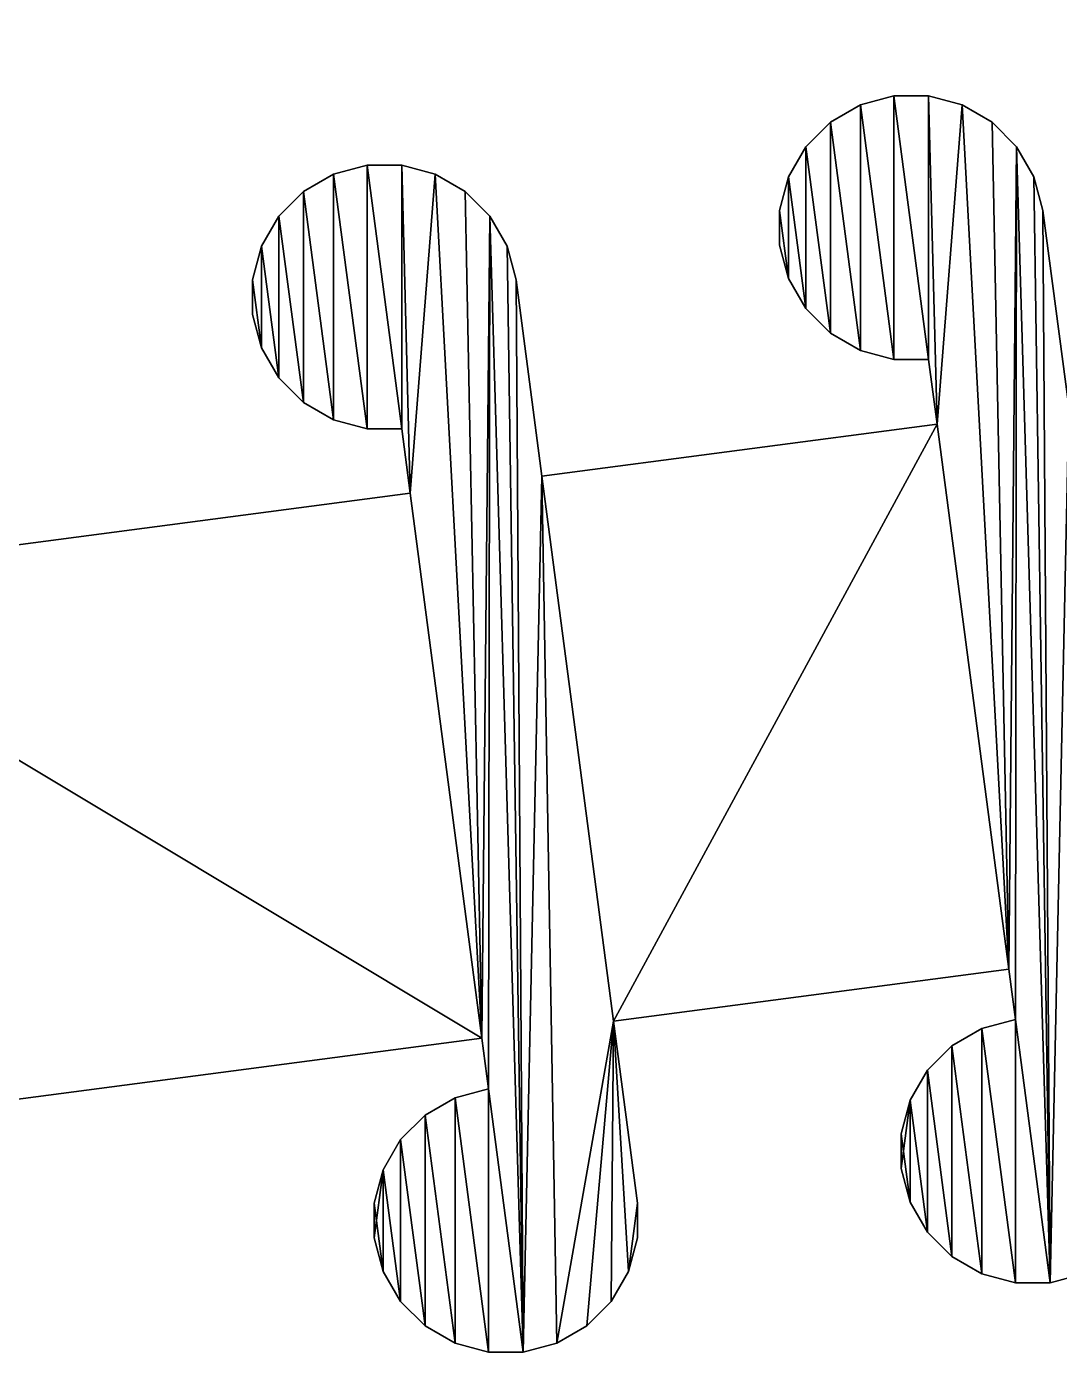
# Model space of a CAD drawing. Extents: x 0 to 417, y 0 to 203.
# Drawn here: x 355.48 to 378.8, y 56.38 to 86.36 of the extents above; entities that cross this region are included whole.
import ezdxf

# ---------------------------------------------------------------- set-up
doc = ezdxf.new("R2010")
doc.units = 0
doc.header["$LTSCALE"] = 25.4
doc.layers.get('0').update_dxf_attribs({"color": 13, "linetype": 'CONTINUOUS'})

# ---------------------------------------------------------------- blocks, each defined once
blk = doc.blocks.new('MASK_STRAP_2')
at = {"color": 0}
for p, q in [((132.324, 28.209), (132.324, 28.209, 2)), ((132.324, 28.209), (132.324, 28.209, 2)), ((133.08, 28.412), (133.08, 28.412, 2)), ((133.08, 28.412), (133.08, 28.412, 2)), ((133.863, 28.412), (133.863, 28.412, 2)), ((133.863, 28.412), (133.863, 28.412, 2)), ((134.62, 28.209), (134.62, 28.209, 2)), ((134.62, 28.209), (134.62, 28.209, 2)), ((131.646, 27.818), (131.646, 27.818, 2)), ((131.646, 27.818), (131.646, 27.818, 2)), ((135.298, 27.818), (135.298, 27.818, 2)), ((135.298, 27.818), (135.298, 27.818, 2)), ((131.092, 27.264), (131.092, 27.264, 2)), ((131.092, 27.264), (131.092, 27.264, 2)), ((135.852, 27.264), (135.852, 27.264, 2)), ((135.852, 27.264), (135.852, 27.264, 2)), ((121.183, 26.846), (121.183, 26.846, 2)), ((121.183, 26.846), (121.183, 26.846, 2)), ((121.966, 26.846), (121.966, 26.846, 2)), ((121.966, 26.846), (121.966, 26.846, 2)), ((120.426, 26.643), (120.426, 26.643, 2)), ((120.426, 26.643), (120.426, 26.643, 2)), ((122.723, 26.643), (122.723, 26.643, 2)), ((122.723, 26.643), (122.723, 26.643, 2)), ((130.7, 26.586), (130.7, 26.586, 2)), ((130.7, 26.586), (130.7, 26.586, 2)), ((136.244, 26.586), (136.244, 26.586, 2)), ((136.244, 26.586), (136.244, 26.586, 2)), ((119.748, 26.252), (119.748, 26.252, 2)), ((119.748, 26.252), (119.748, 26.252, 2)), ((123.401, 26.252), (123.401, 26.252, 2)), ((123.401, 26.252), (123.401, 26.252, 2)), ((130.498, 25.829), (130.498, 25.829, 2)), ((130.498, 25.829), (130.498, 25.829, 2)), ((136.446, 25.829), (136.446, 25.829, 2)), ((136.446, 25.829), (136.446, 25.829, 2)), ((119.194, 25.698), (119.194, 25.698, 2)), ((119.194, 25.698), (119.194, 25.698, 2)), ((123.955, 25.698), (123.955, 25.698, 2)), ((123.955, 25.698), (123.955, 25.698, 2)), ((118.803, 25.02), (118.803, 25.02, 2)), ((118.803, 25.02), (118.803, 25.02, 2)), ((124.346, 25.02), (124.346, 25.02, 2)), ((124.346, 25.02), (124.346, 25.02, 2)), ((130.498, 25.046), (130.498, 25.046, 2)), ((130.498, 25.046), (130.498, 25.046, 2)), ((130.7, 24.29), (130.7, 24.29, 2)), ((130.7, 24.29), (130.7, 24.29, 2)), ((118.6, 24.263), (118.6, 24.263, 2)), ((118.6, 24.263), (118.6, 24.263, 2)), ((124.549, 24.263), (124.549, 24.263, 2)), ((124.549, 24.263), (124.549, 24.263, 2)), ((118.6, 23.48), (118.6, 23.48, 2)), ((118.6, 23.48), (118.6, 23.48, 2)), ((131.092, 23.612), (131.092, 23.612, 2)), ((131.092, 23.612), (131.092, 23.612, 2)), ((131.646, 23.058), (131.646, 23.058, 2)), ((131.646, 23.058), (131.646, 23.058, 2)), ((118.803, 22.723), (118.803, 22.723, 2)), ((118.803, 22.723), (118.803, 22.723, 2)), ((132.324, 22.666), (132.324, 22.666, 2)), ((132.324, 22.666), (132.324, 22.666, 2)), ((133.08, 22.463), (133.08, 22.463, 2)), ((133.08, 22.463), (133.08, 22.463, 2)), ((133.863, 22.463), (133.863, 22.463, 2)), ((133.863, 22.463), (133.863, 22.463, 2)), ((119.194, 22.045), (119.194, 22.045, 2)), ((119.194, 22.045), (119.194, 22.045, 2)), ((119.748, 21.491), (119.748, 21.491, 2)), ((119.748, 21.491), (119.748, 21.491, 2)), ((120.426, 21.1), (120.426, 21.1, 2)), ((120.426, 21.1), (120.426, 21.1, 2)), ((134.056, 21.004, 1), (135.676, 8.699, 1)), ((134.056, 21.004), (134.056, 21.004, 1)), ((134.056, 21.004, 1), (135.676, 8.699, 1)), ((134.056, 21.004, 2), (135.676, 8.699, 2)), ((134.056, 21.004), (134.056, 21.004, 1)), ((134.056, 21.004, 2), (135.676, 8.699, 2)), ((121.183, 20.897), (121.183, 20.897, 2)), ((121.183, 20.897), (121.183, 20.897, 2)), ((121.966, 20.897), (121.966, 20.897, 2)), ((121.966, 20.897), (121.966, 20.897, 2)), ((125.132, 19.832, 1), (126.752, 7.527, 1)), ((125.132, 19.832), (125.132, 19.832, 1)), ((125.132, 19.832, 2), (126.752, 7.527, 2)), ((125.132, 19.832, 1), (126.752, 7.527, 1)), ((125.132, 19.832), (125.132, 19.832, 1)), ((125.132, 19.832, 2), (126.752, 7.527, 2)), ((122.158, 19.441, 1), (123.778, 7.137, 1)), ((122.158, 19.441, 1), (123.778, 7.137, 1)), ((122.158, 19.441, 2), (123.778, 7.137, 2)), ((122.158, 19.441), (122.158, 19.441, 1)), ((122.158, 19.441, 2), (123.778, 7.137, 2)), ((122.158, 19.441), (122.158, 19.441, 1)), ((135.676, 8.699), (135.676, 8.699, 1)), ((135.676, 8.699), (135.676, 8.699, 1)), ((126.752, 7.527), (126.752, 7.527, 1)), ((126.752, 7.527), (126.752, 7.527, 1)), ((135.825, 7.564), (135.825, 7.564, 2)), ((135.825, 7.564), (135.825, 7.564, 2)), ((135.069, 7.361), (135.069, 7.361, 2)), ((135.069, 7.361), (135.069, 7.361, 2)), ((123.778, 7.137), (123.778, 7.137, 1)), ((123.778, 7.137), (123.778, 7.137, 1)), ((134.39, 6.97), (134.39, 6.97, 2)), ((134.39, 6.97), (134.39, 6.97, 2)), ((133.837, 6.416), (133.837, 6.416, 2)), ((133.837, 6.416), (133.837, 6.416, 2)), ((123.928, 5.998), (123.928, 5.998, 2)), ((123.928, 5.998), (123.928, 5.998, 2)), ((123.171, 5.795), (123.171, 5.795, 2)), ((123.171, 5.795), (123.171, 5.795, 2)), ((133.445, 5.738), (133.445, 5.738, 2)), ((133.445, 5.738), (133.445, 5.738, 2)), ((122.493, 5.403), (122.493, 5.403, 2)), ((122.493, 5.403), (122.493, 5.403, 2)), ((121.939, 4.85), (121.939, 4.85, 2)), ((121.939, 4.85), (121.939, 4.85, 2)), ((133.242, 4.981), (133.242, 4.981, 2)), ((133.242, 4.981), (133.242, 4.981, 2)), ((133.242, 4.198), (133.242, 4.198, 2)), ((133.242, 4.198), (133.242, 4.198, 2)), ((121.548, 4.171), (121.548, 4.171, 2)), ((121.548, 4.171), (121.548, 4.171, 2)), ((121.345, 3.415), (121.345, 3.415, 2)), ((121.345, 3.415), (121.345, 3.415, 2)), ((127.294, 3.415), (127.294, 3.415, 2)), ((127.294, 3.415), (127.294, 3.415, 2)), ((133.445, 3.442), (133.445, 3.442, 2)), ((133.445, 3.442), (133.445, 3.442, 2)), ((133.837, 2.763), (133.837, 2.763, 2)), ((133.837, 2.763), (133.837, 2.763, 2)), ((121.345, 2.632), (121.345, 2.632, 2)), ((121.345, 2.632), (121.345, 2.632, 2)), ((127.294, 2.632), (127.294, 2.632, 2)), ((127.294, 2.632), (127.294, 2.632, 2)), ((134.39, 2.21), (134.39, 2.21, 2)), ((134.39, 2.21), (134.39, 2.21, 2)), ((121.548, 1.875), (121.548, 1.875, 2)), ((121.548, 1.875), (121.548, 1.875, 2)), ((127.091, 1.875), (127.091, 1.875, 2)), ((127.091, 1.875), (127.091, 1.875, 2)), ((135.069, 1.818), (135.069, 1.818, 2)), ((135.069, 1.818), (135.069, 1.818, 2)), ((135.825, 1.615), (135.825, 1.615, 2)), ((135.825, 1.615), (135.825, 1.615, 2)), ((136.608, 1.615), (136.608, 1.615, 2)), ((136.608, 1.615), (136.608, 1.615, 2)), ((121.939, 1.197), (121.939, 1.197, 2)), ((121.939, 1.197), (121.939, 1.197, 2)), ((126.699, 1.197), (126.699, 1.197, 2)), ((126.699, 1.197), (126.699, 1.197, 2)), ((122.493, 0.643), (122.493, 0.643, 2)), ((122.493, 0.643), (122.493, 0.643, 2)), ((126.146, 0.643), (126.146, 0.643, 2)), ((126.146, 0.643), (126.146, 0.643, 2)), ((123.171, 0.252), (123.171, 0.252, 2)), ((123.171, 0.252), (123.171, 0.252, 2)), ((123.928, 0.049), (123.928, 0.049, 2)), ((123.928, 0.049), (123.928, 0.049, 2)), ((124.711, 0.049), (124.711, 0.049, 2)), ((124.711, 0.049), (124.711, 0.049, 2)), ((125.467, 0.252), (125.467, 0.252, 2)), ((125.467, 0.252), (125.467, 0.252, 2))]:
    blk.add_line(p, q, dxfattribs=at)
mesh = blk.add_polyface(dxfattribs=at)
corners = [(135.676, 8.699), (135.298, 27.818), (135.852, 27.264), (135.825, 7.564), (142.395, 27.396), (142.598, 25.856), (142.395, 26.613), (142.598, 28.152), (142.989, 25.178), (142.989, 28.83), (143.543, 24.624), (143.543, 29.384), (144.221, 24.232), (144.221, 29.776), (144.978, 24.03), (144.978, 29.978), (145.761, 24.03), (145.761, 29.978), (145.954, 22.566), (146.517, 29.776), (135.069, 1.818), (135.069, 7.361), (135.825, 1.615), (136.608, 1.615), (136.244, 26.586), (136.446, 25.829), (137.03, 21.394), (137.365, 1.818), (138.65, 9.09), (138.043, 2.21), (138.597, 2.763), (147.573, 10.261), (147.196, 29.384), (147.749, 28.83), (147.722, 9.13), (145.342, 7.304), (145.14, 5.764), (145.14, 6.547), (145.342, 5.008), (145.734, 4.33), (145.734, 7.982), (146.288, 3.776), (146.288, 8.536), (146.966, 3.384), (146.966, 8.928), (147.722, 3.182), (148.506, 3.182), (148.141, 28.152), (138.988, 3.442), (139.191, 4.981), (139.191, 4.198)]
mesh.append_faces([[corners[k] for k in face] for face in [(4, 5, 6), (35, 36, 37), (48, 49, 50)]], dxfattribs={"vtx0": -1, "color": 0})
mesh.append_faces([[corners[k] for k in face] for face in [(0, 2, 3), (5, 7, 8), (8, 9, 10), (10, 11, 12), (12, 13, 14), (14, 15, 16), (16, 17, 18), (20, 21, 22), (22, 3, 23), (23, 26, 27), (27, 28, 29), (29, 28, 30), (28, 18, 31), (31, 33, 34), (36, 35, 38), (38, 35, 39), (39, 40, 41), (41, 42, 43), (43, 44, 45), (45, 34, 46)]], dxfattribs={"vtx0": -1, "vtx1": -1, "color": 0})
mesh.append_faces([[corners[k] for k in face] for face in [(23, 3, 2), (27, 26, 28), (31, 18, 19), (46, 34, 33)]], dxfattribs={"vtx0": -1, "vtx1": -1, "vtx2": -1, "color": 0})
mesh.append_faces([[corners[k] for k in face] for face in [(0, 1, 2), (5, 4, 7), (8, 7, 9), (10, 9, 11), (12, 11, 13), (14, 13, 15), (16, 15, 17), (18, 17, 19), (22, 21, 3), (23, 2, 24), (23, 24, 25), (23, 25, 26), (28, 26, 18), (31, 19, 32), (31, 32, 33), (39, 35, 40), (41, 40, 42), (43, 42, 44), (45, 44, 34), (46, 33, 47), (28, 48, 30), (48, 28, 49)]], dxfattribs={"vtx0": -1, "vtx2": -1, "color": 0})
mesh = blk.add_polyface(dxfattribs=at)
corners = [(122.158, 19.441), (121.966, 26.846), (122.723, 26.643), (123.778, 7.137), (123.401, 26.252), (123.955, 25.698), (123.928, 5.998), (130.498, 25.829), (130.7, 24.29), (130.498, 25.046), (130.7, 26.586), (131.092, 23.612), (131.092, 27.264), (131.646, 23.058), (131.646, 27.818), (132.324, 22.666), (132.324, 28.209), (133.08, 22.463), (133.08, 28.412), (133.863, 22.463), (133.863, 28.412), (134.056, 21.004), (134.62, 28.209), (121.939, 1.197), (121.939, 4.85), (122.493, 0.643), (122.493, 5.403), (123.171, 0.252), (123.171, 5.795), (123.928, 0.049), (124.711, 0.049), (124.346, 25.02), (124.549, 24.263), (125.132, 19.832), (125.467, 0.252), (126.752, 7.527), (126.146, 0.643), (126.699, 1.197), (135.676, 8.699), (135.298, 27.818), (133.445, 5.738), (133.242, 4.198), (133.242, 4.981), (133.445, 3.442), (133.837, 2.763), (133.837, 6.416), (134.39, 2.21), (134.39, 6.97), (135.069, 1.818), (135.069, 7.361), (127.091, 1.875), (127.294, 3.415), (127.294, 2.632)]
mesh.append_faces([[corners[k] for k in face] for face in [(7, 8, 9), (40, 41, 42), (50, 51, 52)]], dxfattribs={"vtx0": -1, "color": 0})
mesh.append_faces([[corners[k] for k in face] for face in [(3, 5, 6), (8, 10, 11), (11, 12, 13), (13, 14, 15), (15, 16, 17), (17, 18, 19), (19, 20, 21), (23, 24, 25), (25, 26, 27), (27, 28, 29), (29, 6, 30), (30, 33, 34), (34, 35, 36), (36, 35, 37), (35, 21, 38), (41, 40, 43), (43, 40, 44), (44, 45, 46), (46, 47, 48)]], dxfattribs={"vtx0": -1, "vtx1": -1, "color": 0})
mesh.append_faces([[corners[k] for k in face] for face in [(3, 0, 2), (30, 6, 5), (34, 33, 35), (38, 21, 22)]], dxfattribs={"vtx0": -1, "vtx1": -1, "vtx2": -1, "color": 0})
mesh.append_faces([[corners[k] for k in face] for face in [(0, 1, 2), (3, 2, 4), (3, 4, 5), (8, 7, 10), (11, 10, 12), (13, 12, 14), (15, 14, 16), (17, 16, 18), (19, 18, 20), (21, 20, 22), (25, 24, 26), (27, 26, 28), (29, 28, 6), (30, 5, 31), (30, 31, 32), (30, 32, 33), (35, 33, 21), (38, 22, 39), (44, 40, 45), (46, 45, 47), (48, 47, 49), (35, 50, 37), (50, 35, 51)]], dxfattribs={"vtx0": -1, "vtx2": -1, "color": 0})
mesh = blk.add_polyface(dxfattribs=at)
corners = [(133.445, 3.442, 2), (133.242, 4.981, 2), (133.242, 4.198, 2), (133.445, 5.738, 2), (133.837, 2.763, 2), (133.837, 6.416, 2), (134.39, 2.21, 2), (134.39, 6.97, 2), (135.069, 1.818, 2), (135.069, 7.361, 2), (135.825, 1.615, 2), (135.825, 7.564, 2), (136.608, 1.615, 2), (135.852, 27.264, 2), (136.244, 26.586, 2), (136.446, 25.829, 2), (137.03, 21.394, 2), (137.365, 1.818, 2), (138.65, 9.09, 2), (138.043, 2.21, 2), (138.597, 2.763, 2), (138.988, 3.442, 2), (139.191, 4.981, 2), (139.191, 4.198, 2), (130.7, 24.29, 2), (130.498, 25.829, 2), (130.498, 25.046, 2), (130.7, 26.586, 2), (131.092, 23.612, 2), (131.092, 27.264, 2), (131.646, 23.058, 2), (131.646, 27.818, 2), (132.324, 22.666, 2), (132.324, 28.209, 2), (133.08, 22.463, 2), (133.08, 28.412, 2), (133.863, 22.463, 2), (133.863, 28.412, 2), (134.056, 21.004, 2), (134.62, 28.209, 2), (135.676, 8.699, 2), (135.298, 27.818, 2)]
mesh.append_faces([[corners[k] for k in face] for face in [(0, 1, 2), (22, 21, 23), (24, 25, 26)]], dxfattribs={"vtx0": -1, "color": 0})
mesh.append_faces([[corners[k] for k in face] for face in [(1, 0, 3), (3, 4, 5), (5, 6, 7), (7, 8, 9), (9, 10, 11), (13, 12, 14), (14, 12, 15), (15, 12, 16), (16, 17, 18), (18, 21, 22), (25, 24, 27), (27, 28, 29), (29, 30, 31), (31, 32, 33), (33, 34, 35), (35, 36, 37), (37, 38, 39), (39, 40, 41), (41, 40, 13)]], dxfattribs={"vtx0": -1, "vtx1": -1, "color": 0})
mesh.append_faces([[corners[k] for k in face] for face in [(11, 12, 13)]], dxfattribs={"vtx0": -1, "vtx1": -1, "vtx2": -1, "color": 0})
mesh.append_faces([[corners[k] for k in face] for face in [(3, 0, 4), (5, 4, 6), (7, 6, 8), (9, 8, 10), (11, 10, 12), (16, 12, 17), (18, 17, 19), (18, 19, 20), (18, 20, 21), (27, 24, 28), (29, 28, 30), (31, 30, 32), (33, 32, 34), (35, 34, 36), (37, 36, 38), (39, 38, 40), (13, 40, 11)]], dxfattribs={"vtx0": -1, "vtx2": -1, "color": 0})
mesh = blk.add_polyface(dxfattribs=at)
corners = [(131.646, 27.818, 2), (132.324, 28.209), (131.646, 27.818), (132.324, 28.209, 2)]
mesh.append_faces([[corners[k] for k in face] for face in [(0, 1, 2), (1, 0, 3)]], dxfattribs={"vtx0": -1, "color": 0})
mesh = blk.add_polyface(dxfattribs=at)
corners = [(132.324, 28.209, 2), (133.08, 28.412), (132.324, 28.209), (133.08, 28.412, 2)]
mesh.append_faces([[corners[k] for k in face] for face in [(0, 1, 2), (1, 0, 3)]], dxfattribs={"vtx0": -1, "color": 0})
mesh = blk.add_polyface(dxfattribs=at)
corners = [(133.08, 28.412, 2), (133.863, 28.412), (133.08, 28.412), (133.863, 28.412, 2)]
mesh.append_faces([[corners[k] for k in face] for face in [(0, 1, 2), (1, 0, 3)]], dxfattribs={"vtx0": -1, "color": 0})
mesh = blk.add_polyface(dxfattribs=at)
corners = [(133.863, 28.412, 2), (134.62, 28.209), (133.863, 28.412), (134.62, 28.209, 2)]
mesh.append_faces([[corners[k] for k in face] for face in [(0, 1, 2), (1, 0, 3)]], dxfattribs={"vtx0": -1, "color": 0})
mesh = blk.add_polyface(dxfattribs=at)
corners = [(134.62, 28.209, 2), (135.298, 27.818), (134.62, 28.209), (135.298, 27.818, 2)]
mesh.append_faces([[corners[k] for k in face] for face in [(0, 1, 2), (1, 0, 3)]], dxfattribs={"vtx0": -1, "color": 0})
mesh = blk.add_polyface(dxfattribs=at)
corners = [(131.092, 27.264, 2), (131.646, 27.818), (131.092, 27.264), (131.646, 27.818, 2)]
mesh.append_faces([[corners[k] for k in face] for face in [(0, 1, 2), (1, 0, 3)]], dxfattribs={"vtx0": -1, "color": 0})
mesh = blk.add_polyface(dxfattribs=at)
corners = [(135.298, 27.818, 2), (135.852, 27.264), (135.298, 27.818), (135.852, 27.264, 2)]
mesh.append_faces([[corners[k] for k in face] for face in [(0, 1, 2), (1, 0, 3)]], dxfattribs={"vtx0": -1, "color": 0})
mesh = blk.add_polyface(dxfattribs=at)
corners = [(131.092, 27.264, 2), (130.7, 26.586), (130.7, 26.586, 2), (131.092, 27.264)]
mesh.append_faces([[corners[k] for k in face] for face in [(0, 1, 2), (1, 0, 3)]], dxfattribs={"vtx0": -1, "color": 0})
mesh = blk.add_polyface(dxfattribs=at)
corners = [(135.852, 27.264), (136.244, 26.586, 2), (136.244, 26.586), (135.852, 27.264, 2)]
mesh.append_faces([[corners[k] for k in face] for face in [(0, 1, 2), (1, 0, 3)]], dxfattribs={"vtx0": -1, "color": 0})
mesh = blk.add_polyface(dxfattribs=at)
corners = [(118.6, 24.263), (118.803, 22.723), (118.6, 23.48), (118.803, 25.02), (119.194, 22.045), (119.194, 25.698), (119.748, 21.491), (119.748, 26.252), (120.426, 21.1), (120.426, 26.643), (121.183, 20.897), (121.183, 26.846), (121.966, 20.897), (121.966, 26.846), (122.158, 19.441), (60.193, 15.802), (104.34, 19.302), (102.793, 15.802), (102.927, 1.5), (104.197, 4.566), (106.665, 17.407), (123.778, 7.137), (104.569, 19.298), (104.786, 19.283), (104.991, 19.26), (105.185, 19.226), (105.366, 19.184), (105.536, 19.132), (105.694, 19.07), (105.839, 18.999), (105.974, 18.919), (106.096, 18.829), (106.206, 18.729), (106.305, 18.62), (106.391, 18.502), (106.466, 18.374), (106.529, 18.236), (106.58, 18.09), (106.619, 17.933), (106.646, 17.767), (106.662, 17.592), (100.329, 0), (63.019, 3.5), (99.967, 3.5), (100.827, 5.577), (101.105, 0.102), (101.829, 0.402), (102.45, 0.879), (121.548, 4.171), (121.345, 2.632), (121.345, 3.415), (121.548, 1.875), (121.939, 1.197), (121.939, 4.85)]
mesh.append_faces([[corners[k] for k in face] for face in [(0, 1, 2), (20, 39, 40), (48, 49, 50)]], dxfattribs={"vtx0": -1, "color": 0})
mesh.append_faces([[corners[k] for k in face] for face in [(1, 3, 4), (4, 5, 6), (6, 7, 8), (8, 9, 10), (10, 11, 12), (12, 13, 14), (15, 16, 17), (18, 16, 19), (19, 20, 21), (41, 44, 45), (45, 17, 46), (46, 17, 47), (47, 17, 18), (49, 48, 51), (51, 48, 52)]], dxfattribs={"vtx0": -1, "vtx1": -1, "color": 0})
mesh.append_faces([[corners[k] for k in face] for face in [(17, 16, 18), (19, 16, 20)]], dxfattribs={"vtx0": -1, "vtx1": -1, "vtx2": -1, "color": 0})
mesh.append_faces([[corners[k] for k in face] for face in [(1, 0, 3), (4, 3, 5), (6, 5, 7), (8, 7, 9), (10, 9, 11), (12, 11, 13), (20, 16, 22), (20, 22, 23), (20, 23, 24), (20, 24, 25), (20, 25, 26), (20, 26, 27), (20, 27, 28), (20, 28, 29), (20, 29, 30), (20, 30, 31), (20, 31, 32), (20, 32, 33), (20, 33, 34), (20, 34, 35), (20, 35, 36), (20, 36, 37), (20, 37, 38), (20, 38, 39), (21, 20, 14), (41, 42, 43), (41, 43, 44), (45, 44, 17), (52, 48, 53)]], dxfattribs={"vtx0": -1, "vtx2": -1, "color": 0})
mesh = blk.add_polyface(dxfattribs=at)
corners = [(121.548, 1.875, 2), (121.345, 3.415, 2), (121.345, 2.632, 2), (121.548, 4.171, 2), (121.939, 1.197, 2), (121.939, 4.85, 2), (122.493, 0.643, 2), (122.493, 5.403, 2), (123.171, 0.252, 2), (123.171, 5.795, 2), (123.928, 0.049, 2), (123.928, 5.998, 2), (124.711, 0.049, 2), (123.955, 25.698, 2), (124.346, 25.02, 2), (124.549, 24.263, 2), (125.132, 19.832, 2), (125.467, 0.252, 2), (126.752, 7.527, 2), (126.146, 0.643, 2), (126.699, 1.197, 2), (127.091, 1.875, 2), (127.294, 3.415, 2), (127.294, 2.632, 2), (118.803, 22.723, 2), (118.6, 24.263, 2), (118.6, 23.48, 2), (118.803, 25.02, 2), (119.194, 22.045, 2), (119.194, 25.698, 2), (119.748, 21.491, 2), (119.748, 26.252, 2), (120.426, 21.1, 2), (120.426, 26.643, 2), (121.183, 20.897, 2), (121.183, 26.846, 2), (121.966, 20.897, 2), (121.966, 26.846, 2), (122.158, 19.441, 2), (122.723, 26.643, 2), (123.778, 7.137, 2), (123.401, 26.252, 2)]
mesh.append_faces([[corners[k] for k in face] for face in [(0, 1, 2), (22, 21, 23), (24, 25, 26)]], dxfattribs={"vtx0": -1, "color": 0})
mesh.append_faces([[corners[k] for k in face] for face in [(1, 0, 3), (3, 4, 5), (5, 6, 7), (7, 8, 9), (9, 10, 11), (13, 12, 14), (14, 12, 15), (15, 12, 16), (16, 17, 18), (18, 21, 22), (25, 24, 27), (27, 28, 29), (29, 30, 31), (31, 32, 33), (33, 34, 35), (35, 36, 37), (37, 38, 39), (39, 40, 41), (41, 40, 13)]], dxfattribs={"vtx0": -1, "vtx1": -1, "color": 0})
mesh.append_faces([[corners[k] for k in face] for face in [(11, 12, 13)]], dxfattribs={"vtx0": -1, "vtx1": -1, "vtx2": -1, "color": 0})
mesh.append_faces([[corners[k] for k in face] for face in [(3, 0, 4), (5, 4, 6), (7, 6, 8), (9, 8, 10), (11, 10, 12), (16, 12, 17), (18, 17, 19), (18, 19, 20), (18, 20, 21), (27, 24, 28), (29, 28, 30), (31, 30, 32), (33, 32, 34), (35, 34, 36), (37, 36, 38), (39, 38, 40), (13, 40, 11)]], dxfattribs={"vtx0": -1, "vtx2": -1, "color": 0})
mesh = blk.add_polyface(dxfattribs=at)
corners = [(120.426, 26.643, 2), (121.183, 26.846), (120.426, 26.643), (121.183, 26.846, 2)]
mesh.append_faces([[corners[k] for k in face] for face in [(0, 1, 2), (1, 0, 3)]], dxfattribs={"vtx0": -1, "color": 0})
mesh = blk.add_polyface(dxfattribs=at)
corners = [(121.183, 26.846, 2), (121.966, 26.846), (121.183, 26.846), (121.966, 26.846, 2)]
mesh.append_faces([[corners[k] for k in face] for face in [(0, 1, 2), (1, 0, 3)]], dxfattribs={"vtx0": -1, "color": 0})
mesh = blk.add_polyface(dxfattribs=at)
corners = [(121.966, 26.846, 2), (122.723, 26.643), (121.966, 26.846), (122.723, 26.643, 2)]
mesh.append_faces([[corners[k] for k in face] for face in [(0, 1, 2), (1, 0, 3)]], dxfattribs={"vtx0": -1, "color": 0})
mesh = blk.add_polyface(dxfattribs=at)
corners = [(119.748, 26.252, 2), (120.426, 26.643), (119.748, 26.252), (120.426, 26.643, 2)]
mesh.append_faces([[corners[k] for k in face] for face in [(0, 1, 2), (1, 0, 3)]], dxfattribs={"vtx0": -1, "color": 0})
mesh = blk.add_polyface(dxfattribs=at)
corners = [(122.723, 26.643, 2), (123.401, 26.252), (122.723, 26.643), (123.401, 26.252, 2)]
mesh.append_faces([[corners[k] for k in face] for face in [(0, 1, 2), (1, 0, 3)]], dxfattribs={"vtx0": -1, "color": 0})
mesh = blk.add_polyface(dxfattribs=at)
corners = [(130.7, 26.586, 2), (130.498, 25.829), (130.498, 25.829, 2), (130.7, 26.586)]
mesh.append_faces([[corners[k] for k in face] for face in [(0, 1, 2), (1, 0, 3)]], dxfattribs={"vtx0": -1, "color": 0})
mesh = blk.add_polyface(dxfattribs=at)
corners = [(136.244, 26.586), (136.446, 25.829, 2), (136.446, 25.829), (136.244, 26.586, 2)]
mesh.append_faces([[corners[k] for k in face] for face in [(0, 1, 2), (1, 0, 3)]], dxfattribs={"vtx0": -1, "color": 0})
mesh = blk.add_polyface(dxfattribs=at)
corners = [(119.194, 25.698, 2), (119.748, 26.252), (119.194, 25.698), (119.748, 26.252, 2)]
mesh.append_faces([[corners[k] for k in face] for face in [(0, 1, 2), (1, 0, 3)]], dxfattribs={"vtx0": -1, "color": 0})
mesh = blk.add_polyface(dxfattribs=at)
corners = [(123.401, 26.252), (123.955, 25.698, 2), (123.955, 25.698), (123.401, 26.252, 2)]
mesh.append_faces([[corners[k] for k in face] for face in [(0, 1, 2), (1, 0, 3)]], dxfattribs={"vtx0": -1, "color": 0})
mesh = blk.add_polyface(dxfattribs=at)
corners = [(130.498, 25.829, 2), (130.498, 25.046), (130.498, 25.046, 2), (130.498, 25.829)]
mesh.append_faces([[corners[k] for k in face] for face in [(0, 1, 2), (1, 0, 3)]], dxfattribs={"vtx0": -1, "color": 0})
mesh = blk.add_polyface(dxfattribs=at)
corners = [(136.446, 25.829), (137.03, 21.394, 1), (137.03, 21.394), (137.03, 21.394, 2), (136.446, 25.829, 2), (138.65, 9.09), (139.191, 4.981, 2), (139.191, 4.981), (138.65, 9.09, 2), (138.65, 9.09, 1)]
mesh.append_faces([[corners[k] for k in face] for face in [(0, 1, 2), (3, 0, 4), (5, 6, 7)]], dxfattribs={"vtx0": -1, "color": 0})
mesh.append_faces([[corners[k] for k in face] for face in [(6, 5, 8), (8, 1, 3)]], dxfattribs={"vtx0": -1, "vtx1": -1, "color": 0})
mesh.append_faces([[corners[k] for k in face] for face in [(1, 0, 3)]], dxfattribs={"vtx0": -1, "vtx1": -1, "vtx2": -1, "color": 0})
mesh.append_faces([[corners[k] for k in face] for face in [(8, 5, 9), (8, 9, 1)]], dxfattribs={"vtx0": -1, "vtx2": -1, "color": 0})
mesh = blk.add_polyface(dxfattribs=at)
corners = [(119.194, 25.698, 2), (118.803, 25.02), (118.803, 25.02, 2), (119.194, 25.698)]
mesh.append_faces([[corners[k] for k in face] for face in [(0, 1, 2), (1, 0, 3)]], dxfattribs={"vtx0": -1, "color": 0})
mesh = blk.add_polyface(dxfattribs=at)
corners = [(123.955, 25.698), (124.346, 25.02, 2), (124.346, 25.02), (123.955, 25.698, 2)]
mesh.append_faces([[corners[k] for k in face] for face in [(0, 1, 2), (1, 0, 3)]], dxfattribs={"vtx0": -1, "color": 0})
mesh = blk.add_polyface(dxfattribs=at)
corners = [(118.803, 25.02, 2), (118.6, 24.263), (118.6, 24.263, 2), (118.803, 25.02)]
mesh.append_faces([[corners[k] for k in face] for face in [(0, 1, 2), (1, 0, 3)]], dxfattribs={"vtx0": -1, "color": 0})
mesh = blk.add_polyface(dxfattribs=at)
corners = [(124.346, 25.02), (124.549, 24.263, 2), (124.549, 24.263), (124.346, 25.02, 2)]
mesh.append_faces([[corners[k] for k in face] for face in [(0, 1, 2), (1, 0, 3)]], dxfattribs={"vtx0": -1, "color": 0})
mesh = blk.add_polyface(dxfattribs=at)
corners = [(130.498, 25.046, 2), (130.7, 24.29), (130.7, 24.29, 2), (130.498, 25.046)]
mesh.append_faces([[corners[k] for k in face] for face in [(0, 1, 2), (1, 0, 3)]], dxfattribs={"vtx0": -1, "color": 0})
mesh = blk.add_polyface(dxfattribs=at)
corners = [(130.7, 24.29, 2), (131.092, 23.612), (131.092, 23.612, 2), (130.7, 24.29)]
mesh.append_faces([[corners[k] for k in face] for face in [(0, 1, 2), (1, 0, 3)]], dxfattribs={"vtx0": -1, "color": 0})
mesh = blk.add_polyface(dxfattribs=at)
corners = [(118.6, 24.263, 2), (118.6, 23.48), (118.6, 23.48, 2), (118.6, 24.263)]
mesh.append_faces([[corners[k] for k in face] for face in [(0, 1, 2), (1, 0, 3)]], dxfattribs={"vtx0": -1, "color": 0})
mesh = blk.add_polyface(dxfattribs=at)
corners = [(124.549, 24.263), (125.132, 19.832, 1), (125.132, 19.832), (125.132, 19.832, 2), (124.549, 24.263, 2), (126.752, 7.527), (127.294, 3.415, 2), (127.294, 3.415), (126.752, 7.527, 2), (126.752, 7.527, 1)]
mesh.append_faces([[corners[k] for k in face] for face in [(0, 1, 2), (3, 0, 4), (5, 6, 7)]], dxfattribs={"vtx0": -1, "color": 0})
mesh.append_faces([[corners[k] for k in face] for face in [(6, 5, 8), (8, 1, 3)]], dxfattribs={"vtx0": -1, "vtx1": -1, "color": 0})
mesh.append_faces([[corners[k] for k in face] for face in [(1, 0, 3)]], dxfattribs={"vtx0": -1, "vtx1": -1, "vtx2": -1, "color": 0})
mesh.append_faces([[corners[k] for k in face] for face in [(8, 5, 9), (8, 9, 1)]], dxfattribs={"vtx0": -1, "vtx2": -1, "color": 0})
mesh = blk.add_polyface(dxfattribs=at)
corners = [(118.6, 23.48, 2), (118.803, 22.723), (118.803, 22.723, 2), (118.6, 23.48)]
mesh.append_faces([[corners[k] for k in face] for face in [(0, 1, 2), (1, 0, 3)]], dxfattribs={"vtx0": -1, "color": 0})
mesh = blk.add_polyface(dxfattribs=at)
corners = [(131.092, 23.612, 2), (131.646, 23.058), (131.646, 23.058, 2), (131.092, 23.612)]
mesh.append_faces([[corners[k] for k in face] for face in [(0, 1, 2), (1, 0, 3)]], dxfattribs={"vtx0": -1, "color": 0})
mesh = blk.add_polyface(dxfattribs=at)
corners = [(132.324, 22.666, 2), (131.646, 23.058), (132.324, 22.666), (131.646, 23.058, 2)]
mesh.append_faces([[corners[k] for k in face] for face in [(0, 1, 2), (1, 0, 3)]], dxfattribs={"vtx0": -1, "color": 0})
mesh = blk.add_polyface(dxfattribs=at)
corners = [(118.803, 22.723, 2), (119.194, 22.045), (119.194, 22.045, 2), (118.803, 22.723)]
mesh.append_faces([[corners[k] for k in face] for face in [(0, 1, 2), (1, 0, 3)]], dxfattribs={"vtx0": -1, "color": 0})
mesh = blk.add_polyface(dxfattribs=at)
corners = [(133.08, 22.463, 2), (132.324, 22.666), (133.08, 22.463), (132.324, 22.666, 2)]
mesh.append_faces([[corners[k] for k in face] for face in [(0, 1, 2), (1, 0, 3)]], dxfattribs={"vtx0": -1, "color": 0})
mesh = blk.add_polyface(dxfattribs=at)
corners = [(133.863, 22.463, 2), (133.08, 22.463), (133.863, 22.463), (133.08, 22.463, 2)]
mesh.append_faces([[corners[k] for k in face] for face in [(0, 1, 2), (1, 0, 3)]], dxfattribs={"vtx0": -1, "color": 0})
mesh = blk.add_polyface(dxfattribs=at)
corners = [(134.056, 21.004, 2), (135.676, 8.699, 1), (135.676, 8.699, 2), (134.056, 21.004, 1), (133.863, 22.463, 2), (134.056, 21.004), (133.863, 22.463), (135.825, 7.564), (135.825, 7.564, 2), (135.676, 8.699)]
mesh.append_faces([[corners[k] for k in face] for face in [(5, 4, 6), (2, 7, 8)]], dxfattribs={"vtx0": -1, "color": 0})
mesh.append_faces([[corners[k] for k in face] for face in [(0, 1, 2), (1, 0, 3), (3, 4, 5), (7, 2, 9), (9, 2, 1)]], dxfattribs={"vtx0": -1, "vtx1": -1, "color": 0})
mesh.append_faces([[corners[k] for k in face] for face in [(3, 0, 4)]], dxfattribs={"vtx0": -1, "vtx2": -1, "color": 0})
mesh = blk.add_polyface(dxfattribs=at)
corners = [(119.748, 21.491, 2), (119.194, 22.045), (119.748, 21.491), (119.194, 22.045, 2)]
mesh.append_faces([[corners[k] for k in face] for face in [(0, 1, 2), (1, 0, 3)]], dxfattribs={"vtx0": -1, "color": 0})
mesh = blk.add_polyface(dxfattribs=at)
corners = [(120.426, 21.1, 2), (119.748, 21.491), (120.426, 21.1), (119.748, 21.491, 2)]
mesh.append_faces([[corners[k] for k in face] for face in [(0, 1, 2), (1, 0, 3)]], dxfattribs={"vtx0": -1, "color": 0})
mesh = blk.add_polyface(dxfattribs=at)
corners = [(121.183, 20.897, 2), (120.426, 21.1), (121.183, 20.897), (120.426, 21.1, 2)]
mesh.append_faces([[corners[k] for k in face] for face in [(0, 1, 2), (1, 0, 3)]], dxfattribs={"vtx0": -1, "color": 0})
mesh = blk.add_polyface(dxfattribs=at)
corners = [(126.752, 7.527, 1), (134.056, 21.004, 1), (125.132, 19.832, 1), (135.676, 8.699, 1)]
mesh.append_faces([[corners[k] for k in face] for face in [(0, 1, 2), (1, 0, 3)]], dxfattribs={"vtx0": -1, "color": 0})
mesh = blk.add_polyface(dxfattribs=at)
corners = [(125.132, 19.832, 1), (134.056, 21.004), (125.132, 19.832), (134.056, 21.004, 1)]
mesh.append_faces([[corners[k] for k in face] for face in [(0, 1, 2), (1, 0, 3)]], dxfattribs={"vtx0": -1, "color": 0})
mesh = blk.add_polyface(dxfattribs=at)
corners = [(121.966, 20.897, 2), (121.183, 20.897), (121.966, 20.897), (121.183, 20.897, 2)]
mesh.append_faces([[corners[k] for k in face] for face in [(0, 1, 2), (1, 0, 3)]], dxfattribs={"vtx0": -1, "color": 0})
mesh = blk.add_polyface(dxfattribs=at)
corners = [(122.158, 19.441, 2), (123.778, 7.137, 1), (123.778, 7.137, 2), (122.158, 19.441, 1), (121.966, 20.897, 2), (122.158, 19.441), (121.966, 20.897), (123.928, 5.998), (123.928, 5.998, 2), (123.778, 7.137)]
mesh.append_faces([[corners[k] for k in face] for face in [(5, 4, 6), (2, 7, 8)]], dxfattribs={"vtx0": -1, "color": 0})
mesh.append_faces([[corners[k] for k in face] for face in [(0, 1, 2), (1, 0, 3), (3, 4, 5), (7, 2, 9), (9, 2, 1)]], dxfattribs={"vtx0": -1, "vtx1": -1, "color": 0})
mesh.append_faces([[corners[k] for k in face] for face in [(3, 0, 4)]], dxfattribs={"vtx0": -1, "vtx2": -1, "color": 0})
mesh = blk.add_polyface(dxfattribs=at)
corners = [(123.778, 7.137, 1), (106.665, 17.407, 1), (104.197, 4.566, 1), (122.158, 19.441, 1)]
mesh.append_faces([[corners[k] for k in face] for face in [(0, 1, 2), (1, 0, 3)]], dxfattribs={"vtx0": -1, "color": 0})
mesh = blk.add_polyface(dxfattribs=at)
corners = [(106.665, 17.407, 1), (122.158, 19.441), (106.665, 17.407), (122.158, 19.441, 1)]
mesh.append_faces([[corners[k] for k in face] for face in [(0, 1, 2), (1, 0, 3)]], dxfattribs={"vtx0": -1, "color": 0})
mesh = blk.add_polyface(dxfattribs=at)
corners = [(135.676, 8.699, 1), (126.752, 7.527), (135.676, 8.699), (126.752, 7.527, 1)]
mesh.append_faces([[corners[k] for k in face] for face in [(0, 1, 2), (1, 0, 3)]], dxfattribs={"vtx0": -1, "color": 0})
mesh = blk.add_polyface(dxfattribs=at)
corners = [(135.069, 7.361, 2), (135.825, 7.564), (135.069, 7.361), (135.825, 7.564, 2)]
mesh.append_faces([[corners[k] for k in face] for face in [(0, 1, 2), (1, 0, 3)]], dxfattribs={"vtx0": -1, "color": 0})
mesh = blk.add_polyface(dxfattribs=at)
corners = [(134.39, 6.97, 2), (135.069, 7.361), (134.39, 6.97), (135.069, 7.361, 2)]
mesh.append_faces([[corners[k] for k in face] for face in [(0, 1, 2), (1, 0, 3)]], dxfattribs={"vtx0": -1, "color": 0})
mesh = blk.add_polyface(dxfattribs=at)
corners = [(123.778, 7.137, 1), (104.197, 4.566), (123.778, 7.137), (104.197, 4.566, 1)]
mesh.append_faces([[corners[k] for k in face] for face in [(0, 1, 2), (1, 0, 3)]], dxfattribs={"vtx0": -1, "color": 0})
mesh = blk.add_polyface(dxfattribs=at)
corners = [(133.837, 6.416, 2), (134.39, 6.97), (133.837, 6.416), (134.39, 6.97, 2)]
mesh.append_faces([[corners[k] for k in face] for face in [(0, 1, 2), (1, 0, 3)]], dxfattribs={"vtx0": -1, "color": 0})
mesh = blk.add_polyface(dxfattribs=at)
corners = [(133.837, 6.416, 2), (133.445, 5.738), (133.445, 5.738, 2), (133.837, 6.416)]
mesh.append_faces([[corners[k] for k in face] for face in [(0, 1, 2), (1, 0, 3)]], dxfattribs={"vtx0": -1, "color": 0})
mesh = blk.add_polyface(dxfattribs=at)
corners = [(123.171, 5.795, 2), (123.928, 5.998), (123.171, 5.795), (123.928, 5.998, 2)]
mesh.append_faces([[corners[k] for k in face] for face in [(0, 1, 2), (1, 0, 3)]], dxfattribs={"vtx0": -1, "color": 0})
mesh = blk.add_polyface(dxfattribs=at)
corners = [(122.493, 5.403, 2), (123.171, 5.795), (122.493, 5.403), (123.171, 5.795, 2)]
mesh.append_faces([[corners[k] for k in face] for face in [(0, 1, 2), (1, 0, 3)]], dxfattribs={"vtx0": -1, "color": 0})
mesh = blk.add_polyface(dxfattribs=at)
corners = [(133.445, 5.738, 2), (133.242, 4.981), (133.242, 4.981, 2), (133.445, 5.738)]
mesh.append_faces([[corners[k] for k in face] for face in [(0, 1, 2), (1, 0, 3)]], dxfattribs={"vtx0": -1, "color": 0})
mesh = blk.add_polyface(dxfattribs=at)
corners = [(121.939, 4.85, 2), (122.493, 5.403), (121.939, 4.85), (122.493, 5.403, 2)]
mesh.append_faces([[corners[k] for k in face] for face in [(0, 1, 2), (1, 0, 3)]], dxfattribs={"vtx0": -1, "color": 0})
mesh = blk.add_polyface(dxfattribs=at)
corners = [(121.939, 4.85, 2), (121.548, 4.171), (121.548, 4.171, 2), (121.939, 4.85)]
mesh.append_faces([[corners[k] for k in face] for face in [(0, 1, 2), (1, 0, 3)]], dxfattribs={"vtx0": -1, "color": 0})
mesh = blk.add_polyface(dxfattribs=at)
corners = [(133.242, 4.981, 2), (133.242, 4.198), (133.242, 4.198, 2), (133.242, 4.981)]
mesh.append_faces([[corners[k] for k in face] for face in [(0, 1, 2), (1, 0, 3)]], dxfattribs={"vtx0": -1, "color": 0})
mesh = blk.add_polyface(dxfattribs=at)
corners = [(133.242, 4.198, 2), (133.445, 3.442), (133.445, 3.442, 2), (133.242, 4.198)]
mesh.append_faces([[corners[k] for k in face] for face in [(0, 1, 2), (1, 0, 3)]], dxfattribs={"vtx0": -1, "color": 0})
mesh = blk.add_polyface(dxfattribs=at)
corners = [(121.548, 4.171, 2), (121.345, 3.415), (121.345, 3.415, 2), (121.548, 4.171)]
mesh.append_faces([[corners[k] for k in face] for face in [(0, 1, 2), (1, 0, 3)]], dxfattribs={"vtx0": -1, "color": 0})
mesh = blk.add_polyface(dxfattribs=at)
corners = [(121.345, 3.415, 2), (121.345, 2.632), (121.345, 2.632, 2), (121.345, 3.415)]
mesh.append_faces([[corners[k] for k in face] for face in [(0, 1, 2), (1, 0, 3)]], dxfattribs={"vtx0": -1, "color": 0})
mesh = blk.add_polyface(dxfattribs=at)
corners = [(127.294, 3.415), (127.294, 2.632, 2), (127.294, 2.632), (127.294, 3.415, 2)]
mesh.append_faces([[corners[k] for k in face] for face in [(0, 1, 2), (1, 0, 3)]], dxfattribs={"vtx0": -1, "color": 0})
mesh = blk.add_polyface(dxfattribs=at)
corners = [(133.445, 3.442, 2), (133.837, 2.763), (133.837, 2.763, 2), (133.445, 3.442)]
mesh.append_faces([[corners[k] for k in face] for face in [(0, 1, 2), (1, 0, 3)]], dxfattribs={"vtx0": -1, "color": 0})
mesh = blk.add_polyface(dxfattribs=at)
corners = [(133.837, 2.763, 2), (134.39, 2.21), (134.39, 2.21, 2), (133.837, 2.763)]
mesh.append_faces([[corners[k] for k in face] for face in [(0, 1, 2), (1, 0, 3)]], dxfattribs={"vtx0": -1, "color": 0})
mesh = blk.add_polyface(dxfattribs=at)
corners = [(121.345, 2.632, 2), (121.548, 1.875), (121.548, 1.875, 2), (121.345, 2.632)]
mesh.append_faces([[corners[k] for k in face] for face in [(0, 1, 2), (1, 0, 3)]], dxfattribs={"vtx0": -1, "color": 0})
mesh = blk.add_polyface(dxfattribs=at)
corners = [(127.294, 2.632), (127.091, 1.875, 2), (127.091, 1.875), (127.294, 2.632, 2)]
mesh.append_faces([[corners[k] for k in face] for face in [(0, 1, 2), (1, 0, 3)]], dxfattribs={"vtx0": -1, "color": 0})
mesh = blk.add_polyface(dxfattribs=at)
corners = [(135.069, 1.818, 2), (134.39, 2.21), (135.069, 1.818), (134.39, 2.21, 2)]
mesh.append_faces([[corners[k] for k in face] for face in [(0, 1, 2), (1, 0, 3)]], dxfattribs={"vtx0": -1, "color": 0})
mesh = blk.add_polyface(dxfattribs=at)
corners = [(121.548, 1.875, 2), (121.939, 1.197), (121.939, 1.197, 2), (121.548, 1.875)]
mesh.append_faces([[corners[k] for k in face] for face in [(0, 1, 2), (1, 0, 3)]], dxfattribs={"vtx0": -1, "color": 0})
mesh = blk.add_polyface(dxfattribs=at)
corners = [(127.091, 1.875), (126.699, 1.197, 2), (126.699, 1.197), (127.091, 1.875, 2)]
mesh.append_faces([[corners[k] for k in face] for face in [(0, 1, 2), (1, 0, 3)]], dxfattribs={"vtx0": -1, "color": 0})
mesh = blk.add_polyface(dxfattribs=at)
corners = [(135.825, 1.615, 2), (135.069, 1.818), (135.825, 1.615), (135.069, 1.818, 2)]
mesh.append_faces([[corners[k] for k in face] for face in [(0, 1, 2), (1, 0, 3)]], dxfattribs={"vtx0": -1, "color": 0})
mesh = blk.add_polyface(dxfattribs=at)
corners = [(137.365, 1.818, 2), (136.608, 1.615), (137.365, 1.818), (136.608, 1.615, 2)]
mesh.append_faces([[corners[k] for k in face] for face in [(0, 1, 2), (1, 0, 3)]], dxfattribs={"vtx0": -1, "color": 0})
mesh = blk.add_polyface(dxfattribs=at)
corners = [(136.608, 1.615, 2), (135.825, 1.615), (136.608, 1.615), (135.825, 1.615, 2)]
mesh.append_faces([[corners[k] for k in face] for face in [(0, 1, 2), (1, 0, 3)]], dxfattribs={"vtx0": -1, "color": 0})
mesh = blk.add_polyface(dxfattribs=at)
corners = [(121.939, 1.197, 2), (122.493, 0.643), (122.493, 0.643, 2), (121.939, 1.197)]
mesh.append_faces([[corners[k] for k in face] for face in [(0, 1, 2), (1, 0, 3)]], dxfattribs={"vtx0": -1, "color": 0})
mesh = blk.add_polyface(dxfattribs=at)
corners = [(126.699, 1.197, 2), (126.146, 0.643), (126.699, 1.197), (126.146, 0.643, 2)]
mesh.append_faces([[corners[k] for k in face] for face in [(0, 1, 2), (1, 0, 3)]], dxfattribs={"vtx0": -1, "color": 0})
mesh = blk.add_polyface(dxfattribs=at)
corners = [(123.171, 0.252, 2), (122.493, 0.643), (123.171, 0.252), (122.493, 0.643, 2)]
mesh.append_faces([[corners[k] for k in face] for face in [(0, 1, 2), (1, 0, 3)]], dxfattribs={"vtx0": -1, "color": 0})
mesh = blk.add_polyface(dxfattribs=at)
corners = [(126.146, 0.643, 2), (125.467, 0.252), (126.146, 0.643), (125.467, 0.252, 2)]
mesh.append_faces([[corners[k] for k in face] for face in [(0, 1, 2), (1, 0, 3)]], dxfattribs={"vtx0": -1, "color": 0})
mesh = blk.add_polyface(dxfattribs=at)
corners = [(123.928, 0.049, 2), (123.171, 0.252), (123.928, 0.049), (123.171, 0.252, 2)]
mesh.append_faces([[corners[k] for k in face] for face in [(0, 1, 2), (1, 0, 3)]], dxfattribs={"vtx0": -1, "color": 0})
mesh = blk.add_polyface(dxfattribs=at)
corners = [(124.711, 0.049, 2), (123.928, 0.049), (124.711, 0.049), (123.928, 0.049, 2)]
mesh.append_faces([[corners[k] for k in face] for face in [(0, 1, 2), (1, 0, 3)]], dxfattribs={"vtx0": -1, "color": 0})
mesh = blk.add_polyface(dxfattribs=at)
corners = [(125.467, 0.252, 2), (124.711, 0.049), (125.467, 0.252), (124.711, 0.049, 2)]
mesh.append_faces([[corners[k] for k in face] for face in [(0, 1, 2), (1, 0, 3)]], dxfattribs={"vtx0": -1, "color": 0})

msp = doc.modelspace()

# ---------------------------------------------------------------- block references
at = {"color": 0}
msp.add_blockref('MASK_STRAP_2', (241.983, 56.382), dxfattribs=at)

doc.saveas('drawing.dxf')
